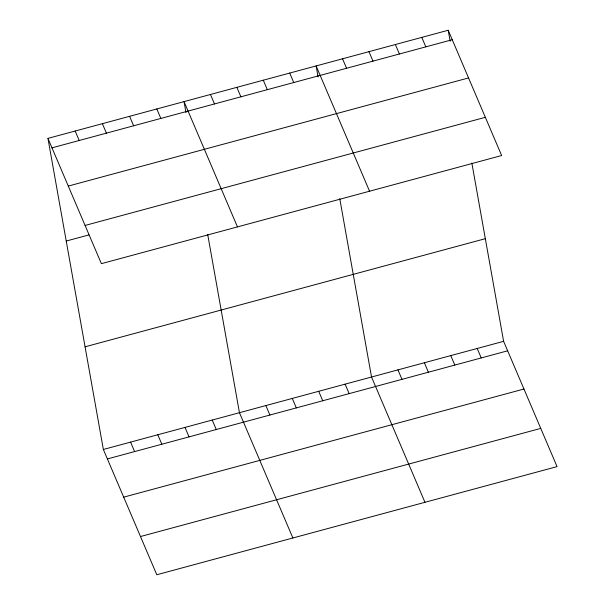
<?xml version="1.0" encoding="UTF-8"?>
<svg xmlns="http://www.w3.org/2000/svg" width="605" height="605" viewBox="0 0 605 605"><rect width="100%" height="100%" fill="white"/><g stroke="black" fill="none" stroke-linecap="round" stroke-linejoin="round"><path stroke-width="0.91" d="M47.946 138.379L448.207 30.25L501.643 155.53L101.383 263.667L47.946 138.379L103.357 449.47L156.793 574.75L557.054 466.621L503.617 341.333L471.847 162.995M51.985 147.847L452.245 39.718M68.289 186.068L468.542 77.939M85.086 225.446L485.339 117.317M66.232 241.04L88.912 234.914M85.071 346.809L485.331 238.68M103.357 449.47L503.617 341.333M107.395 458.938L507.655 350.802M123.7 497.151L523.96 389.023M140.496 536.529L540.749 428.401M421.791 37.389L425.829 46.857M395.367 44.52L399.406 53.989M368.952 51.659L372.99 61.128M477.201 348.472L481.24 357.941M342.536 58.798L346.574 68.267M450.786 355.611L454.824 365.08M369.557 191.218L316.12 65.93L318.079 76.933M424.362 362.743L428.401 372.211M289.704 73.069L293.743 82.537M397.946 369.882L401.985 379.35M263.288 80.208L267.327 89.676M424.967 502.301L371.53 377.021L339.768 198.682M236.865 87.347L240.903 96.815M345.115 384.152L349.153 393.621M210.449 94.478L214.488 103.947M318.699 391.291L322.737 400.76M237.47 226.898L184.033 101.617L185.992 112.613M292.276 398.43L296.321 407.899M156.816 108.968L160.854 118.436M265.86 405.562L269.898 415.03M129.599 116.319L133.637 125.795M292.88 537.989L239.444 412.701L207.681 234.362M102.381 123.677L106.419 133.145M212.226 420.052L216.265 429.52M75.164 131.028L79.202 140.496M185.009 427.41L189.047 436.878M157.792 434.761L161.83 444.229M130.574 442.111L134.612 451.58M448.207 30.25L450.165 41.246"/></g></svg>
